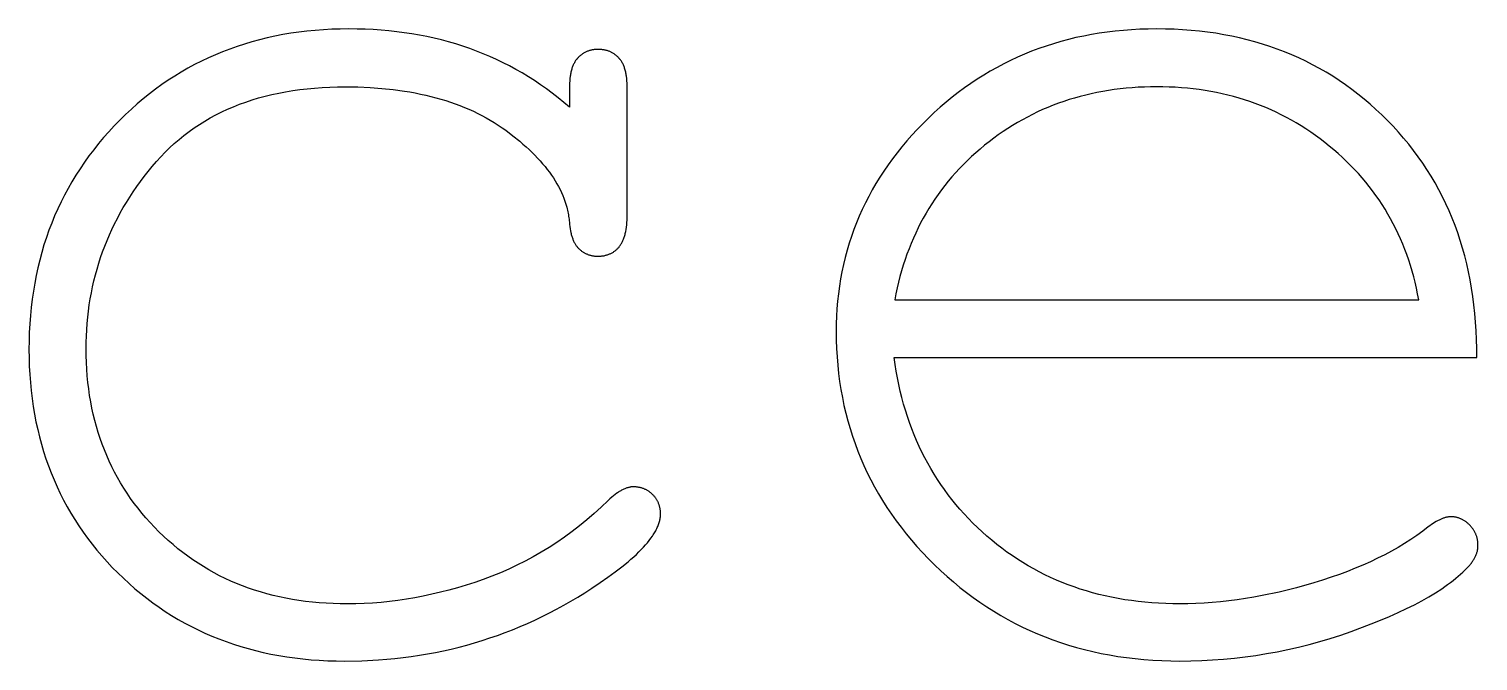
# Model space of a CAD drawing. Extents: x -184 to 286, y -41 to 417.
# Drawn here: x 18.07 to 46.51, y 147.7 to 160.11 of the extents above; entities that cross this region are included whole.
import ezdxf

# ---------------------------------------------------------------- set-up
doc = ezdxf.new("R2010")
doc.units = 0
doc.layers.add('LETRAS', color=7, linetype='CONTINUOUS')

msp = doc.modelspace()

# ---------------------------------------------------------------- linework, layer by layer
at = {"layer": 'LETRAS'}
for points in [[(28.676, 158.577), (28.566, 158.671), (28.455, 158.763), (28.341, 158.851), (28.226, 158.937), (28.109, 159.019), (27.991, 159.099), (27.871, 159.175), (27.75, 159.249), (27.627, 159.319), (27.502, 159.387), (27.376, 159.451), (27.248, 159.513), (27.118, 159.571), (26.987, 159.627), (26.854, 159.679), (26.72, 159.729), (26.584, 159.775), (26.446, 159.819), (26.307, 159.859), (26.166, 159.897), (26.023, 159.931), (25.879, 159.963), (25.733, 159.991), (25.586, 160.017), (25.437, 160.039), (25.287, 160.059), (25.134, 160.075), (24.98, 160.089), (24.825, 160.099), (24.668, 160.107), (24.509, 160.111), (24.349, 160.113), (24.18, 160.111), (24.014, 160.106), (23.849, 160.097), (23.686, 160.085), (23.524, 160.069), (23.365, 160.05), (23.207, 160.027), (23.051, 160.001), (22.897, 159.971), (22.745, 159.938), (22.595, 159.901), (22.446, 159.861), (22.299, 159.817), (22.154, 159.77), (22.011, 159.719), (21.87, 159.665), (21.73, 159.608), (21.592, 159.546), (21.456, 159.482), (21.322, 159.414), (21.19, 159.342), (21.06, 159.267), (20.931, 159.188), (20.804, 159.106), (20.679, 159.02), (20.556, 158.931), (20.434, 158.838), (20.315, 158.742), (20.197, 158.643), (20.081, 158.54), (19.967, 158.433), (19.854, 158.323), (19.745, 158.21), (19.639, 158.096), (19.536, 157.979), (19.437, 157.861), (19.341, 157.741), (19.249, 157.619), (19.16, 157.496), (19.074, 157.37), (18.993, 157.243), (18.914, 157.114), (18.839, 156.983), (18.768, 156.851), (18.7, 156.717), (18.636, 156.58), (18.575, 156.442), (18.517, 156.303), (18.463, 156.161), (18.413, 156.018), (18.366, 155.873), (18.322, 155.726), (18.282, 155.577), (18.246, 155.426), (18.212, 155.274), (18.183, 155.12), (18.157, 154.964), (18.134, 154.806), (18.115, 154.647), (18.099, 154.485), (18.087, 154.322), (18.078, 154.157), (18.073, 153.99), (18.071, 153.822), (18.073, 153.657), (18.078, 153.493), (18.087, 153.332), (18.099, 153.172), (18.114, 153.014), (18.133, 152.858), (18.155, 152.703), (18.18, 152.551), (18.209, 152.4), (18.242, 152.251), (18.277, 152.104), (18.317, 151.959), (18.359, 151.815), (18.405, 151.674), (18.454, 151.534), (18.507, 151.396), (18.563, 151.26), (18.623, 151.125), (18.686, 150.993), (18.752, 150.862), (18.822, 150.733), (18.895, 150.606), (18.972, 150.48), (19.052, 150.357), (19.135, 150.235), (19.222, 150.115), (19.312, 149.997), (19.406, 149.881), (19.503, 149.767), (19.603, 149.654), (19.707, 149.543), (19.814, 149.434), (19.924, 149.328), (20.036, 149.225), (20.15, 149.125), (20.265, 149.029), (20.383, 148.936), (20.502, 148.846), (20.623, 148.76), (20.746, 148.677), (20.871, 148.598), (20.998, 148.522), (21.127, 148.449), (21.258, 148.38), (21.39, 148.314), (21.525, 148.252), (21.661, 148.193), (21.8, 148.137), (21.94, 148.085), (22.082, 148.036), (22.226, 147.99), (22.371, 147.948), (22.519, 147.909), (22.669, 147.873), (22.82, 147.841), (22.974, 147.813), (23.129, 147.787), (23.286, 147.765), (23.445, 147.747), (23.606, 147.731), (23.769, 147.72), (23.934, 147.711), (24.1, 147.706), (24.269, 147.704), (24.601, 147.71), (24.929, 147.727), (25.092, 147.739), (25.253, 147.755), (25.414, 147.773), (25.574, 147.794), (25.732, 147.817), (25.89, 147.844), (26.047, 147.873), (26.203, 147.905), (26.358, 147.94), (26.512, 147.978), (26.665, 148.018), (26.817, 148.062), (26.968, 148.108), (27.118, 148.157), (27.267, 148.208), (27.415, 148.263), (27.562, 148.32), (27.708, 148.38), (27.854, 148.443), (27.998, 148.508), (28.141, 148.577), (28.283, 148.648), (28.425, 148.722), (28.565, 148.799), (28.705, 148.878), (28.843, 148.961), (28.981, 149.046), (29.117, 149.134), (29.281, 149.243), (29.433, 149.349), (29.576, 149.453), (29.707, 149.555), (29.829, 149.655), (29.885, 149.703), (29.939, 149.752), (29.991, 149.799), (30.039, 149.846), (30.086, 149.893), (30.129, 149.938), (30.17, 149.984), (30.208, 150.028), (30.244, 150.072), (30.277, 150.116), (30.307, 150.158), (30.321, 150.179), (30.334, 150.2), (30.347, 150.221), (30.36, 150.242), (30.371, 150.263), (30.382, 150.283), (30.392, 150.303), (30.402, 150.323), (30.411, 150.343), (30.419, 150.363), (30.426, 150.383), (30.433, 150.402), (30.44, 150.422), (30.445, 150.441), (30.45, 150.46), (30.454, 150.479), (30.458, 150.498), (30.461, 150.516), (30.463, 150.535), (30.464, 150.544), (30.465, 150.553), (30.465, 150.562), (30.466, 150.571), (30.466, 150.58), (30.466, 150.589), (30.466, 150.604), (30.466, 150.618), (30.465, 150.631), (30.464, 150.645), (30.462, 150.659), (30.461, 150.672), (30.459, 150.685), (30.457, 150.698), (30.454, 150.711), (30.451, 150.724), (30.448, 150.737), (30.445, 150.749), (30.441, 150.762), (30.437, 150.774), (30.432, 150.786), (30.428, 150.798), (30.423, 150.81), (30.418, 150.822), (30.412, 150.833), (30.406, 150.845), (30.4, 150.856), (30.394, 150.867), (30.387, 150.878), (30.38, 150.889), (30.372, 150.899), (30.365, 150.91), (30.357, 150.92), (30.349, 150.931), (30.34, 150.941), (30.331, 150.951), (30.322, 150.96), (30.313, 150.97), (30.303, 150.98), (30.293, 150.989), (30.283, 150.998), (30.273, 151.006), (30.263, 151.014), (30.252, 151.022), (30.242, 151.03), (30.231, 151.037), (30.22, 151.044), (30.209, 151.051), (30.198, 151.058), (30.187, 151.064), (30.176, 151.07), (30.164, 151.075), (30.152, 151.08), (30.141, 151.085), (30.129, 151.09), (30.117, 151.094), (30.104, 151.098), (30.092, 151.102), (30.079, 151.106), (30.067, 151.109), (30.054, 151.112), (30.041, 151.114), (30.028, 151.116), (30.015, 151.118), (30.001, 151.12), (29.988, 151.121), (29.974, 151.122), (29.96, 151.123), (29.946, 151.124), (29.932, 151.124), (29.925, 151.124), (29.919, 151.123), (29.912, 151.123), (29.905, 151.123), (29.898, 151.122), (29.891, 151.121), (29.884, 151.121), (29.878, 151.12), (29.864, 151.117), (29.849, 151.114), (29.835, 151.111), (29.821, 151.107), (29.806, 151.103), (29.792, 151.098), (29.777, 151.092), (29.762, 151.086), (29.747, 151.08), (29.732, 151.073), (29.717, 151.065), (29.702, 151.057), (29.686, 151.048), (29.67, 151.039), (29.655, 151.03), (29.639, 151.019), (29.623, 151.009), (29.607, 150.997), (29.574, 150.973), (29.541, 150.947), (29.507, 150.919), (29.473, 150.889), (29.438, 150.857), (29.3, 150.725), (29.16, 150.599), (29.018, 150.477), (28.874, 150.359), (28.728, 150.246), (28.58, 150.138), (28.43, 150.034), (28.277, 149.935), (28.123, 149.84), (27.967, 149.75), (27.809, 149.665), (27.648, 149.584), (27.486, 149.508), (27.322, 149.437), (27.155, 149.37), (26.987, 149.307), (26.818, 149.249), (26.649, 149.195), (26.48, 149.144), (26.312, 149.097), (26.144, 149.054), (25.977, 149.014), (25.81, 148.979), (25.643, 148.947), (25.477, 148.918), (25.311, 148.894), (25.145, 148.873), (24.98, 148.856), (24.815, 148.843), (24.65, 148.834), (24.486, 148.828), (24.322, 148.826), (24.181, 148.828), (24.042, 148.832), (23.904, 148.839), (23.768, 148.849), (23.633, 148.861), (23.5, 148.876), (23.369, 148.894), (23.24, 148.915), (23.112, 148.938), (22.985, 148.965), (22.861, 148.994), (22.738, 149.025), (22.616, 149.06), (22.497, 149.097), (22.378, 149.137), (22.262, 149.18), (22.147, 149.226), (22.034, 149.274), (21.923, 149.326), (21.813, 149.379), (21.704, 149.436), (21.598, 149.496), (21.493, 149.558), (21.39, 149.623), (21.288, 149.691), (21.188, 149.761), (21.09, 149.834), (20.993, 149.91), (20.898, 149.989), (20.804, 150.071), (20.713, 150.155), (20.622, 150.242), (20.535, 150.331), (20.449, 150.422), (20.367, 150.514), (20.288, 150.608), (20.211, 150.703), (20.137, 150.8), (20.066, 150.898), (19.997, 150.998), (19.932, 151.099), (19.869, 151.201), (19.809, 151.305), (19.752, 151.411), (19.697, 151.518), (19.646, 151.627), (19.597, 151.737), (19.551, 151.848), (19.507, 151.961), (19.467, 152.076), (19.429, 152.192), (19.394, 152.309), (19.362, 152.428), (19.333, 152.549), (19.306, 152.671), (19.283, 152.794), (19.262, 152.919), (19.244, 153.045), (19.228, 153.173), (19.216, 153.303), (19.206, 153.434), (19.199, 153.566), (19.195, 153.7), (19.193, 153.835), (19.195, 153.961), (19.198, 154.085), (19.205, 154.209), (19.214, 154.332), (19.225, 154.454), (19.239, 154.575), (19.255, 154.696), (19.274, 154.815), (19.296, 154.934), (19.32, 155.051), (19.346, 155.168), (19.376, 155.284), (19.407, 155.399), (19.441, 155.513), (19.478, 155.626), (19.517, 155.738), (19.559, 155.85), (19.603, 155.96), (19.65, 156.07), (19.699, 156.179), (19.751, 156.287), (19.806, 156.394), (19.863, 156.5), (19.922, 156.605), (19.984, 156.709), (20.049, 156.813), (20.116, 156.915), (20.185, 157.017), (20.257, 157.118), (20.332, 157.218), (20.409, 157.317), (20.489, 157.415), (20.571, 157.511), (20.656, 157.604), (20.742, 157.694), (20.832, 157.781), (20.923, 157.865), (21.017, 157.946), (21.113, 158.024), (21.212, 158.098), (21.313, 158.17), (21.416, 158.239), (21.522, 158.304), (21.63, 158.367), (21.74, 158.426), (21.853, 158.483), (21.968, 158.536), (22.085, 158.587), (22.205, 158.634), (22.327, 158.678), (22.451, 158.719), (22.578, 158.758), (22.707, 158.793), (22.839, 158.825), (22.972, 158.854), (23.108, 158.88), (23.247, 158.903), (23.388, 158.922), (23.531, 158.939), (23.677, 158.953), (23.824, 158.964), (23.975, 158.971), (24.127, 158.976), (24.282, 158.977), (24.526, 158.974), (24.764, 158.964), (24.995, 158.947), (25.22, 158.924), (25.439, 158.894), (25.546, 158.876), (25.651, 158.857), (25.755, 158.836), (25.857, 158.814), (25.958, 158.79), (26.057, 158.764), (26.154, 158.736), (26.25, 158.707), (26.345, 158.676), (26.437, 158.643), (26.529, 158.609), (26.618, 158.573), (26.706, 158.536), (26.793, 158.496), (26.878, 158.456), (26.961, 158.413), (27.043, 158.369), (27.123, 158.323), (27.201, 158.275), (27.278, 158.226), (27.354, 158.175), (27.428, 158.123), (27.569, 158.015), (27.703, 157.907), (27.766, 157.853), (27.828, 157.799), (27.887, 157.744), (27.944, 157.689), (27.999, 157.634), (28.052, 157.579), (28.102, 157.524), (28.151, 157.468), (28.198, 157.413), (28.242, 157.357), (28.284, 157.301), (28.324, 157.244), (28.362, 157.188), (28.398, 157.131), (28.432, 157.074), (28.463, 157.017), (28.493, 156.96), (28.52, 156.903), (28.545, 156.845), (28.568, 156.788), (28.589, 156.73), (28.608, 156.672), (28.625, 156.613), (28.632, 156.584), (28.639, 156.555), (28.646, 156.526), (28.652, 156.496), (28.657, 156.467), (28.662, 156.438), (28.667, 156.408), (28.67, 156.379), (28.674, 156.349), (28.676, 156.319), (28.68, 156.275), (28.685, 156.232), (28.691, 156.191), (28.698, 156.152), (28.706, 156.114), (28.71, 156.096), (28.714, 156.078), (28.719, 156.061), (28.724, 156.043), (28.729, 156.027), (28.735, 156.011), (28.741, 155.995), (28.747, 155.979), (28.753, 155.964), (28.759, 155.949), (28.766, 155.935), (28.773, 155.921), (28.78, 155.908), (28.788, 155.895), (28.796, 155.882), (28.804, 155.87), (28.812, 155.858), (28.82, 155.847), (28.829, 155.836), (28.838, 155.825), (28.847, 155.815), (28.857, 155.805), (28.866, 155.796), (28.876, 155.787), (28.886, 155.778), (28.896, 155.769), (28.907, 155.761), (28.917, 155.753), (28.927, 155.745), (28.938, 155.738), (28.949, 155.731), (28.96, 155.724), (28.971, 155.718), (28.982, 155.712), (28.994, 155.706), (29.005, 155.7), (29.017, 155.695), (29.029, 155.69), (29.041, 155.685), (29.053, 155.681), (29.065, 155.677), (29.077, 155.673), (29.09, 155.67), (29.103, 155.667), (29.116, 155.664), (29.129, 155.661), (29.142, 155.659), (29.155, 155.657), (29.168, 155.655), (29.182, 155.654), (29.196, 155.653), (29.209, 155.652), (29.223, 155.652), (29.237, 155.652), (29.253, 155.652), (29.269, 155.652), (29.284, 155.653), (29.299, 155.654), (29.314, 155.656), (29.329, 155.658), (29.344, 155.66), (29.358, 155.662), (29.372, 155.665), (29.386, 155.669), (29.4, 155.672), (29.414, 155.676), (29.427, 155.68), (29.44, 155.685), (29.453, 155.69), (29.466, 155.695), (29.479, 155.701), (29.491, 155.707), (29.503, 155.713), (29.516, 155.719), (29.527, 155.726), (29.539, 155.734), (29.55, 155.741), (29.562, 155.749), (29.573, 155.758), (29.584, 155.766), (29.594, 155.775), (29.605, 155.785), (29.615, 155.794), (29.625, 155.804), (29.635, 155.815), (29.645, 155.825), (29.65, 155.831), (29.654, 155.836), (29.663, 155.848), (29.672, 155.86), (29.681, 155.872), (29.689, 155.885), (29.697, 155.899), (29.705, 155.913), (29.713, 155.927), (29.72, 155.942), (29.727, 155.957), (29.734, 155.973), (29.74, 155.989), (29.746, 156.006), (29.752, 156.023), (29.758, 156.041), (29.763, 156.059), (29.768, 156.078), (29.773, 156.097), (29.778, 156.116), (29.782, 156.136), (29.79, 156.178), (29.796, 156.221), (29.802, 156.266), (29.806, 156.313), (29.81, 156.362), (29.812, 156.413)], [(46.481, 153.661), (46.481, 153.839), (46.477, 154.015), (46.47, 154.188), (46.459, 154.359), (46.445, 154.529), (46.427, 154.696), (46.406, 154.861), (46.381, 155.024), (46.353, 155.185), (46.321, 155.344), (46.286, 155.501), (46.247, 155.656), (46.205, 155.809), (46.159, 155.959), (46.11, 156.108), (46.057, 156.254), (46, 156.399), (45.94, 156.541), (45.877, 156.681), (45.81, 156.82), (45.739, 156.956), (45.665, 157.09), (45.588, 157.222), (45.506, 157.352), (45.422, 157.479), (45.334, 157.605), (45.242, 157.729), (45.147, 157.85), (45.048, 157.97), (44.946, 158.087), (44.84, 158.203), (44.731, 158.316), (44.619, 158.427), (44.505, 158.534), (44.389, 158.637), (44.272, 158.737), (44.152, 158.834), (44.031, 158.927), (43.907, 159.016), (43.782, 159.102), (43.655, 159.185), (43.526, 159.264), (43.394, 159.339), (43.262, 159.411), (43.127, 159.479), (42.99, 159.544), (42.851, 159.606), (42.711, 159.664), (42.568, 159.718), (42.424, 159.769), (42.278, 159.816), (42.13, 159.86), (41.98, 159.9), (41.828, 159.937), (41.674, 159.971), (41.518, 160), (41.36, 160.027), (41.201, 160.049), (41.039, 160.069), (40.876, 160.085), (40.71, 160.097), (40.543, 160.106), (40.374, 160.111), (40.203, 160.113), (40.037, 160.111), (39.873, 160.106), (39.71, 160.097), (39.549, 160.085), (39.389, 160.07), (39.232, 160.051), (39.076, 160.029), (38.921, 160.003), (38.769, 159.974), (38.618, 159.942), (38.468, 159.906), (38.321, 159.867), (38.175, 159.824), (38.031, 159.778), (37.888, 159.728), (37.747, 159.675), (37.608, 159.619), (37.47, 159.559), (37.335, 159.496), (37.201, 159.429), (37.068, 159.359), (36.937, 159.286), (36.808, 159.209), (36.681, 159.128), (36.555, 159.045), (36.431, 158.958), (36.309, 158.867), (36.188, 158.773), (36.069, 158.676), (35.952, 158.575), (35.836, 158.471), (35.722, 158.363), (35.611, 158.253), (35.503, 158.142), (35.399, 158.029), (35.298, 157.915), (35.201, 157.799), (35.107, 157.682), (35.017, 157.564), (34.93, 157.445), (34.847, 157.324), (34.768, 157.202), (34.692, 157.078), (34.619, 156.953), (34.55, 156.827), (34.485, 156.699), (34.423, 156.57), (34.365, 156.44), (34.31, 156.308), (34.259, 156.175), (34.211, 156.04), (34.167, 155.905), (34.126, 155.767), (34.089, 155.629), (34.055, 155.489), (34.025, 155.348), (33.999, 155.205), (33.976, 155.061), (33.956, 154.916), (33.94, 154.769), (33.928, 154.621), (33.919, 154.472), (33.914, 154.321), (33.912, 154.169), (33.914, 154.002), (33.92, 153.837), (33.929, 153.673), (33.942, 153.51), (33.959, 153.349), (33.98, 153.19), (34.005, 153.032), (34.033, 152.876), (34.065, 152.722), (34.101, 152.569), (34.14, 152.417), (34.184, 152.267), (34.231, 152.119), (34.282, 151.972), (34.336, 151.827), (34.395, 151.683), (34.457, 151.541), (34.523, 151.4), (34.593, 151.261), (34.666, 151.124), (34.743, 150.988), (34.824, 150.853), (34.909, 150.72), (34.998, 150.589), (35.09, 150.459), (35.186, 150.331), (35.286, 150.204), (35.39, 150.079), (35.497, 149.956), (35.609, 149.834), (35.723, 149.713), (35.842, 149.594), (35.964, 149.478), (36.087, 149.366), (36.213, 149.257), (36.34, 149.151), (36.469, 149.05), (36.6, 148.952), (36.732, 148.858), (36.867, 148.768), (37.003, 148.681), (37.142, 148.598), (37.282, 148.518), (37.424, 148.443), (37.568, 148.371), (37.714, 148.302), (37.861, 148.238), (38.011, 148.177), (38.162, 148.12), (38.316, 148.066), (38.471, 148.016), (38.628, 147.97), (38.787, 147.928), (38.947, 147.889), (39.11, 147.854), (39.274, 147.823), (39.441, 147.795), (39.609, 147.771), (39.779, 147.751), (39.951, 147.734), (40.125, 147.721), (40.3, 147.712), (40.478, 147.706), (40.657, 147.704), (40.872, 147.707), (41.087, 147.714), (41.3, 147.725), (41.513, 147.741), (41.726, 147.761), (41.937, 147.786), (42.148, 147.816), (42.359, 147.85), (42.568, 147.888), (42.777, 147.931), (42.985, 147.979), (43.193, 148.031), (43.4, 148.088), (43.606, 148.149), (43.812, 148.215), (44.016, 148.285), (44.41, 148.432), (44.595, 148.506), (44.772, 148.581), (44.942, 148.657), (45.104, 148.733), (45.258, 148.81), (45.404, 148.888), (45.542, 148.967), (45.673, 149.046), (45.796, 149.125), (45.854, 149.166), (45.911, 149.206), (45.966, 149.246), (46.018, 149.287), (46.069, 149.328), (46.118, 149.369), (46.165, 149.41), (46.21, 149.451), (46.253, 149.493), (46.294, 149.534)], [(29.812, 158.951), (29.811, 159.001), (29.809, 159.05), (29.806, 159.097), (29.802, 159.143), (29.796, 159.186), (29.793, 159.207), (29.789, 159.227), (29.785, 159.247), (29.781, 159.267), (29.777, 159.286), (29.772, 159.305), (29.767, 159.323), (29.761, 159.34), (29.755, 159.358), (29.749, 159.374), (29.743, 159.391), (29.736, 159.406), (29.729, 159.422), (29.722, 159.436), (29.714, 159.451), (29.706, 159.465), (29.698, 159.478), (29.689, 159.491), (29.68, 159.504), (29.676, 159.51), (29.671, 159.516), (29.666, 159.522), (29.661, 159.527), (29.656, 159.533), (29.651, 159.538), (29.641, 159.549), (29.631, 159.559), (29.621, 159.569), (29.61, 159.579), (29.599, 159.588), (29.588, 159.597), (29.577, 159.606), (29.566, 159.614), (29.554, 159.622), (29.542, 159.63), (29.53, 159.637), (29.518, 159.644), (29.506, 159.651), (29.493, 159.657), (29.481, 159.663), (29.468, 159.669), (29.455, 159.674), (29.442, 159.679), (29.428, 159.683), (29.415, 159.688), (29.401, 159.691), (29.387, 159.695), (29.373, 159.698), (29.358, 159.701), (29.344, 159.704), (29.329, 159.706), (29.314, 159.708), (29.299, 159.709), (29.284, 159.71), (29.269, 159.711), (29.253, 159.712), (29.237, 159.712), (29.222, 159.712), (29.208, 159.711), (29.193, 159.71), (29.179, 159.709), (29.164, 159.708), (29.15, 159.706), (29.136, 159.704), (29.122, 159.701), (29.109, 159.698), (29.095, 159.695), (29.082, 159.691), (29.068, 159.688), (29.055, 159.683), (29.042, 159.679), (29.03, 159.674), (29.017, 159.669), (29.005, 159.663), (28.992, 159.657), (28.98, 159.651), (28.968, 159.644), (28.956, 159.637), (28.945, 159.63), (28.933, 159.622), (28.922, 159.614), (28.911, 159.606), (28.9, 159.597), (28.889, 159.588), (28.878, 159.579), (28.868, 159.569), (28.857, 159.559), (28.847, 159.549), (28.837, 159.538), (28.832, 159.533), (28.827, 159.527), (28.822, 159.522), (28.817, 159.516), (28.813, 159.51), (28.808, 159.504), (28.799, 159.491), (28.791, 159.478), (28.782, 159.465), (28.774, 159.451), (28.767, 159.436), (28.759, 159.422), (28.752, 159.406), (28.745, 159.391), (28.739, 159.374), (28.733, 159.358), (28.727, 159.34), (28.722, 159.323), (28.717, 159.305), (28.712, 159.286), (28.707, 159.267), (28.703, 159.247), (28.699, 159.227), (28.695, 159.207), (28.692, 159.186), (28.686, 159.143), (28.682, 159.097), (28.679, 159.05), (28.677, 159.001), (28.676, 158.951)], [(45.345, 154.797), (45.323, 154.912), (45.299, 155.026), (45.273, 155.139), (45.245, 155.25), (45.214, 155.36), (45.182, 155.469), (45.147, 155.576), (45.11, 155.682), (45.071, 155.786), (45.03, 155.889), (44.987, 155.991), (44.942, 156.091), (44.894, 156.191), (44.845, 156.288), (44.793, 156.385), (44.739, 156.48), (44.683, 156.573), (44.625, 156.666), (44.565, 156.757), (44.503, 156.846), (44.438, 156.934), (44.372, 157.021), (44.303, 157.107), (44.232, 157.191), (44.159, 157.274), (44.084, 157.355), (44.007, 157.435), (43.928, 157.514), (43.846, 157.591), (43.763, 157.667), (43.677, 157.742), (43.589, 157.815), (43.5, 157.887), (43.409, 157.956), (43.318, 158.023), (43.225, 158.088), (43.131, 158.15), (43.037, 158.21), (42.941, 158.268), (42.844, 158.324), (42.746, 158.377), (42.647, 158.428), (42.547, 158.477), (42.446, 158.523), (42.344, 158.568), (42.241, 158.61), (42.137, 158.649), (42.031, 158.687), (41.925, 158.722), (41.818, 158.755), (41.709, 158.786), (41.6, 158.814), (41.489, 158.84), (41.377, 158.864), (41.265, 158.885), (41.151, 158.905), (41.036, 158.922), (40.92, 158.936), (40.803, 158.949), (40.686, 158.959), (40.567, 158.967), (40.446, 158.973), (40.325, 158.976), (40.203, 158.977), (40.081, 158.976), (39.96, 158.973), (39.84, 158.967), (39.721, 158.959), (39.603, 158.949), (39.486, 158.937), (39.37, 158.922), (39.256, 158.906), (39.142, 158.886), (39.029, 158.865), (38.918, 158.842), (38.808, 158.816), (38.698, 158.788), (38.59, 158.757), (38.483, 158.725), (38.377, 158.69), (38.272, 158.653), (38.168, 158.614), (38.065, 158.572), (37.963, 158.529), (37.862, 158.483), (37.762, 158.434), (37.664, 158.384), (37.566, 158.331), (37.47, 158.276), (37.374, 158.219), (37.28, 158.16), (37.186, 158.098), (37.094, 158.034), (37.003, 157.968), (36.913, 157.899), (36.824, 157.829), (36.736, 157.756), (36.651, 157.682), (36.568, 157.607), (36.487, 157.53), (36.408, 157.452), (36.331, 157.372), (36.256, 157.291), (36.183, 157.208), (36.112, 157.124), (36.043, 157.039), (35.977, 156.952), (35.912, 156.864), (35.85, 156.774), (35.79, 156.683), (35.731, 156.59), (35.675, 156.496), (35.621, 156.401), (35.569, 156.304), (35.519, 156.206), (35.472, 156.106), (35.426, 156.005), (35.382, 155.902), (35.341, 155.798), (35.301, 155.692), (35.264, 155.586), (35.229, 155.477), (35.195, 155.367), (35.164, 155.256), (35.135, 155.143), (35.108, 155.029), (35.084, 154.914), (35.061, 154.797)], [(28.676, 158.951), (28.676, 158.577)], [(29.812, 156.413), (29.812, 158.951)], [(35.061, 154.797), (45.345, 154.797)], [(46.294, 149.534), (46.32, 149.561), (46.332, 149.574), (46.344, 149.588), (46.355, 149.601), (46.366, 149.615), (46.377, 149.628), (46.387, 149.642), (46.397, 149.656), (46.406, 149.669), (46.415, 149.683), (46.424, 149.696), (46.432, 149.71), (46.44, 149.724), (46.447, 149.738), (46.454, 149.751), (46.46, 149.765), (46.466, 149.779), (46.472, 149.793), (46.477, 149.807), (46.482, 149.821), (46.487, 149.834), (46.49, 149.848), (46.494, 149.862), (46.497, 149.876), (46.5, 149.89), (46.502, 149.904), (46.504, 149.918), (46.506, 149.933), (46.507, 149.947), (46.507, 149.961), (46.507, 149.975), (46.507, 149.989), (46.507, 150.003), (46.506, 150.017), (46.505, 150.031), (46.503, 150.045), (46.502, 150.058), (46.5, 150.072), (46.497, 150.085), (46.495, 150.098), (46.492, 150.111), (46.488, 150.124), (46.485, 150.137), (46.481, 150.15), (46.477, 150.162), (46.472, 150.175), (46.467, 150.187), (46.462, 150.199), (46.457, 150.211), (46.451, 150.223), (46.445, 150.235), (46.438, 150.247), (46.432, 150.259), (46.425, 150.27), (46.417, 150.282), (46.41, 150.293), (46.402, 150.304), (46.393, 150.315), (46.385, 150.326), (46.376, 150.337), (46.367, 150.348), (46.357, 150.359), (46.347, 150.369), (46.337, 150.379), (46.327, 150.389), (46.317, 150.399), (46.306, 150.408), (46.296, 150.417), (46.285, 150.426), (46.274, 150.434), (46.264, 150.442), (46.253, 150.45), (46.242, 150.457), (46.231, 150.464), (46.219, 150.471), (46.208, 150.477), (46.197, 150.483), (46.185, 150.489), (46.173, 150.494), (46.162, 150.499), (46.15, 150.504), (46.138, 150.508), (46.126, 150.513), (46.114, 150.516), (46.101, 150.52), (46.089, 150.523), (46.077, 150.526), (46.064, 150.528), (46.051, 150.53), (46.039, 150.532), (46.026, 150.533), (46.013, 150.535), (46, 150.535), (45.986, 150.536), (45.973, 150.536), (45.961, 150.536), (45.95, 150.535), (45.937, 150.534), (45.925, 150.533), (45.913, 150.531), (45.901, 150.529), (45.888, 150.526), (45.875, 150.524), (45.863, 150.52), (45.85, 150.516), (45.837, 150.512), (45.824, 150.508), (45.81, 150.503), (45.797, 150.498), (45.783, 150.492), (45.769, 150.486), (45.756, 150.479), (45.742, 150.473), (45.728, 150.465), (45.713, 150.458), (45.684, 150.441), (45.655, 150.423), (45.625, 150.404), (45.595, 150.383), (45.564, 150.36), (45.532, 150.336), (45.422, 150.252), (45.307, 150.17), (45.189, 150.09), (45.067, 150.012), (44.94, 149.936), (44.81, 149.862), (44.676, 149.791), (44.537, 149.721), (44.395, 149.654), (44.249, 149.589), (44.099, 149.525), (43.945, 149.464), (43.787, 149.405), (43.624, 149.348), (43.458, 149.293), (43.288, 149.24), (42.946, 149.143), (42.608, 149.059), (42.274, 148.988), (42.108, 148.957), (41.943, 148.93), (41.779, 148.906), (41.616, 148.885), (41.454, 148.867), (41.293, 148.852), (41.132, 148.841), (40.973, 148.833), (40.815, 148.828), (40.657, 148.826), (40.517, 148.828), (40.378, 148.832), (40.24, 148.838), (40.104, 148.847), (39.97, 148.859), (39.836, 148.873), (39.705, 148.89), (39.574, 148.909), (39.445, 148.932), (39.318, 148.956), (39.191, 148.983), (39.067, 149.013), (38.943, 149.046), (38.821, 149.081), (38.701, 149.118), (38.582, 149.159), (38.464, 149.201), (38.348, 149.247), (38.233, 149.295), (38.12, 149.346), (38.008, 149.399), (37.898, 149.455), (37.789, 149.513), (37.681, 149.574), (37.575, 149.638), (37.47, 149.704), (37.366, 149.773), (37.264, 149.844), (37.164, 149.918), (37.065, 149.994), (36.967, 150.074), (36.871, 150.155), (36.776, 150.239), (36.684, 150.325), (36.595, 150.412), (36.508, 150.501), (36.423, 150.591), (36.341, 150.684), (36.261, 150.777), (36.183, 150.873), (36.108, 150.97), (36.036, 151.069), (35.965, 151.169), (35.897, 151.271), (35.832, 151.375), (35.769, 151.481), (35.708, 151.588), (35.65, 151.696), (35.594, 151.807), (35.541, 151.919), (35.49, 152.033), (35.442, 152.148), (35.396, 152.265), (35.352, 152.384), (35.311, 152.504), (35.272, 152.626), (35.235, 152.75), (35.201, 152.875), (35.17, 153.002), (35.14, 153.13), (35.113, 153.261), (35.089, 153.393), (35.067, 153.526), (35.048, 153.661)], [(35.048, 153.661), (46.481, 153.661)]]:
    msp.add_lwpolyline(points, dxfattribs=at)

doc.saveas('drawing.dxf')
